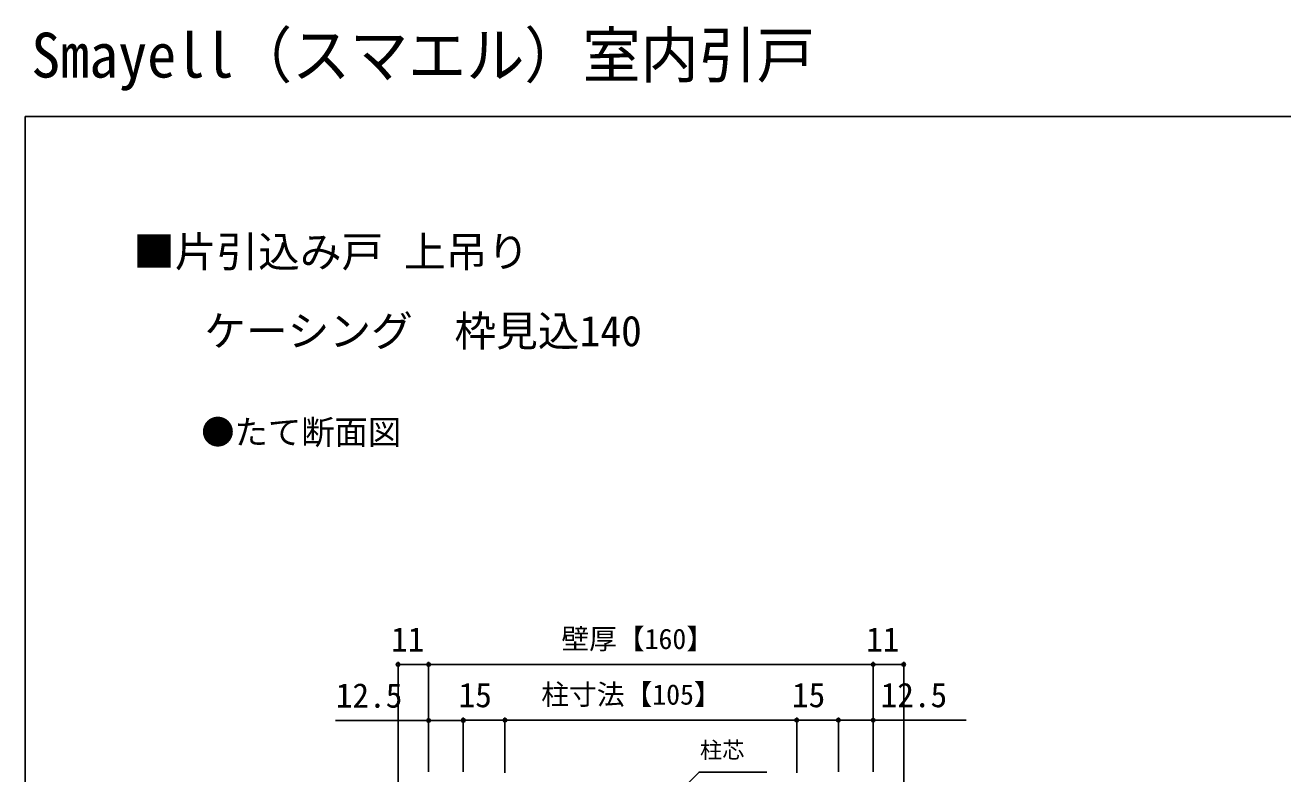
# Model space of a CAD drawing. Units: millimetres, scale not verified. Extents: x -525 to 525, y -783 to 779.
# Drawn here: x -525 to -72.3, y 510.3 to 779.5 of the extents above; entities that cross this region are included whole.
import ezdxf
from ezdxf.enums import TextEntityAlignment as Align

# ---------------------------------------------------------------- set-up
doc = ezdxf.new("R2010")
doc.units = ezdxf.units.MM
doc.header["$LTSCALE"] = 4
for name, color, linetype in [('0-2_USER1', 3, 'Continuous'), ('0-8_YKK_D', 6, 'Continuous'), ('0-9_YKK_ZWAK', 7, 'Continuous')]:
    doc.layers.add(name, color=color, linetype=linetype)
doc.styles.add('ＭＳ ゴシック', font='')
doc.styles.get('ＭＳ ゴシック').set_extended_font_data('MS Gothic')

msp = doc.modelspace()

# ---------------------------------------------------------------- linework, layer by layer
at = {"layer": '0-8_YKK_D'}
for p, q in [((-390.787, 474.894), (-390.787, 550.583)), ((-390.787, 549.583), (-379.787, 549.583)), ((-379.787, 510.966), (-379.787, 550.583)), ((-379.787, 510.966), (-379.787, 550.583)), ((-219.787, 549.583), (-379.787, 549.583)), ((-219.787, 510.966), (-219.787, 550.583)), ((-219.787, 510.966), (-219.787, 550.583)), ((-208.787, 549.583), (-219.787, 549.583)), ((-208.787, 475.166), (-208.787, 550.583)), ((-379.787, 510.966), (-379.787, 530.428)), ((-367.287, 510.966), (-367.287, 530.583)), ((-367.287, 510.966), (-367.287, 530.428)), ((-352.287, 510.583), (-352.287, 530.583)), ((-352.287, 510.583), (-352.287, 530.583)), ((-247.287, 510.583), (-247.287, 530.583)), ((-247.287, 510.583), (-247.287, 530.583)), ((-232.287, 510.966), (-232.287, 530.583)), ((-232.287, 510.966), (-232.287, 530.583)), ((-219.787, 510.966), (-219.787, 530.583)), ((-352.287, 529.583), (-367.287, 529.583)), ((-247.287, 529.583), (-352.287, 529.583)), ((-232.287, 529.583), (-247.287, 529.583))]:
    msp.add_line(p, q, dxfattribs=at)
for points in [[(-367.287, 529.428), (-379.787, 529.428), (-413.337, 529.428)], [(-232.287, 529.583), (-219.787, 529.583), (-186.237, 529.583)], [(-299.787, 493.566), (-297.984, 495.369), (-282.429, 510.924), (-258.037, 510.924)]]:
    msp.add_lwpolyline(points, dxfattribs=at)
for centre in [(-390.787, 549.583), (-379.787, 549.583), (-379.787, 549.583), (-219.787, 549.583), (-219.787, 549.583), (-208.787, 549.583), (-379.787, 529.428), (-367.287, 529.583), (-367.287, 529.428), (-352.287, 529.583), (-352.287, 529.583), (-247.287, 529.583), (-247.287, 529.583), (-232.287, 529.583), (-232.287, 529.583), (-219.787, 529.583)]:
    msp.add_circle(centre, 0.637, dxfattribs=at)
at = {"layer": '0-9_YKK_ZWAK'}
for q in [(-525, -783.3), (525, 746.7)]:
    msp.add_line((-525, 746.7), q, dxfattribs=at)

# ---------------------------------------------------------------- texts
at = {"layer": '0-2_USER1', "style": 'ＭＳ ゴシック', "width": 0.95}
msp.add_text('Smayell（スマエル）室内引戸', height=16.13, dxfattribs=at).set_placement((-522.781, 755.825), align=Align.BOTTOM_LEFT)
at = {"layer": '0-2_USER1', "style": 'ＭＳ ゴシック'}
for s, height, p in [('■片引込み戸 上吊り', 11, (-486.153, 689.24)), ('\u3000 ケーシング\u3000枠見込140', 11, (-483, 660.745)), ('●たて断面図', 8.798, (-461.636, 626.132))]:
    msp.add_text(s, height=height, dxfattribs=at).set_placement(p, align=Align.BOTTOM_LEFT)
at = {"layer": '0-8_YKK_D', "style": 'ＭＳ ゴシック'}
for s, height, p in [('11', 8.798, (-393.299, 551.583)), ('壁厚【160】', 7.331, (-332.003, 552.946)), ('11', 8.798, (-222.299, 551.583)), ('柱寸法【105】', 7.331, (-339.248, 532.946)), ('12.5', 8.798, (-413.178, 531.428)), ('15', 8.798, (-368.992, 531.583)), ('15', 8.798, (-248.992, 531.583)), ('12.5', 8.798, (-217.078, 531.583)), ('柱芯', 5.865, (-282.099, 514.133))]:
    msp.add_text(s, height=height, dxfattribs=at).set_placement(p, align=Align.BOTTOM_LEFT)

doc.saveas('drawing.dxf')
